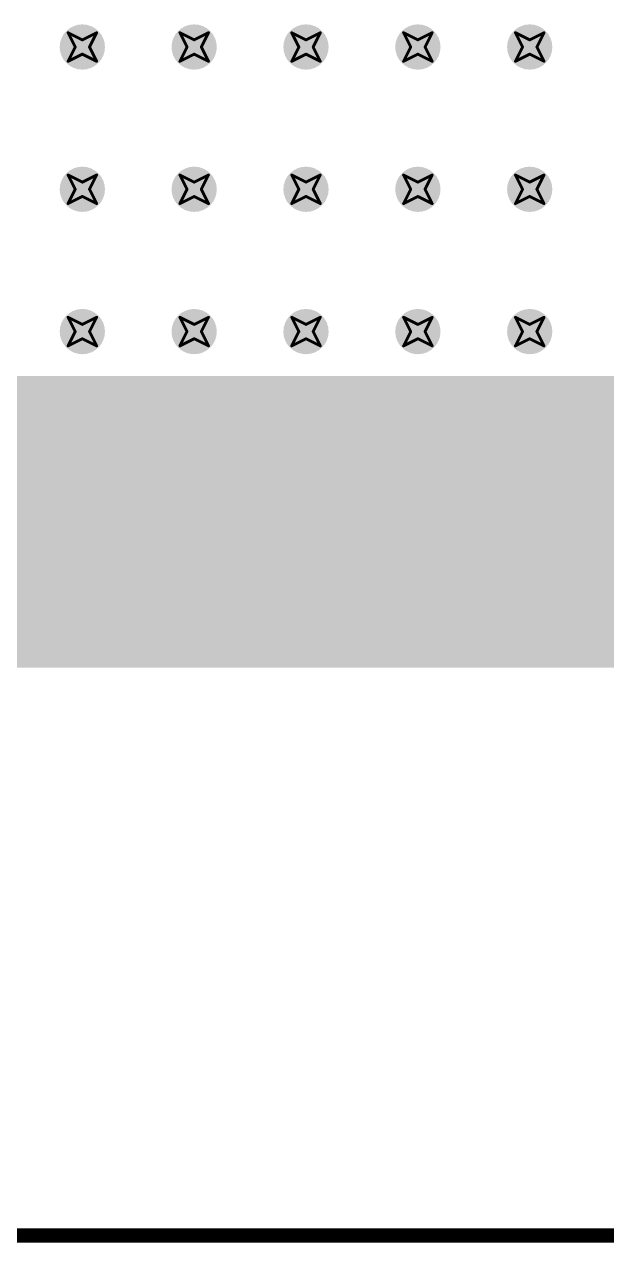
# Model space of a CAD drawing. Header units: inches. Extents: x -11 to 1110, y -7 to 455.
# Drawn here: x 605.32 to 615.66, y -0.13 to 21.51 of the extents above; entities that cross this region are included whole.
import ezdxf

# ---------------------------------------------------------------- set-up
doc = ezdxf.new("R2010")
doc.units = ezdxf.units.IN
for name, color, linetype in [('Board_outline', 216, 'Continuous'), ('Bottom Layer', 5, 'Continuous'), ('Bottom Solder', 6, 'Continuous'), ('Drill Drawing', 1, 'Continuous'), ('Top Layer', 1, 'Continuous'), ('Top Solder', 216, 'Continuous'), ('Via Holes', 16, 'Continuous')]:
    doc.layers.add(name, color=color, linetype=linetype)

msp = doc.modelspace()

# ---------------------------------------------------------------- hatches: boundary and pattern name
at = {"layer": 'Bottom Layer'}
h = msp.add_hatch(color=5, dxfattribs=at)
edge = h.paths.add_edge_path()
edge.add_arc((606.353, 21.107), 0.3, 0, 360)
h = msp.add_hatch(color=5, dxfattribs=at)
edge = h.paths.add_edge_path()
edge.add_arc((608.339, 21.107), 0.3, 0, 360)
h = msp.add_hatch(color=5, dxfattribs=at)
edge = h.paths.add_edge_path()
edge.add_arc((610.325, 21.107), 0.3, 0, 360)
h = msp.add_hatch(color=5, dxfattribs=at)
edge = h.paths.add_edge_path()
edge.add_arc((612.312, 21.107), 0.3, 0, 360)
h = msp.add_hatch(color=5, dxfattribs=at)
edge = h.paths.add_edge_path()
edge.add_arc((614.298, 21.107), 0.3, 0, 360)
h = msp.add_hatch(color=5, dxfattribs=at)
edge = h.paths.add_edge_path()
edge.add_arc((606.353, 18.58), 0.3, 0, 360)
h = msp.add_hatch(color=5, dxfattribs=at)
edge = h.paths.add_edge_path()
edge.add_arc((608.339, 18.58), 0.3, 0, 360)
h = msp.add_hatch(color=5, dxfattribs=at)
edge = h.paths.add_edge_path()
edge.add_arc((610.325, 18.58), 0.3, 0, 360)
h = msp.add_hatch(color=5, dxfattribs=at)
edge = h.paths.add_edge_path()
edge.add_arc((612.312, 18.58), 0.3, 0, 360)
h = msp.add_hatch(color=5, dxfattribs=at)
edge = h.paths.add_edge_path()
edge.add_arc((614.298, 18.58), 0.3, 0, 360)
h = msp.add_hatch(color=5, dxfattribs=at)
edge = h.paths.add_edge_path()
edge.add_arc((606.353, 16.053), 0.3, 0, 360)
h = msp.add_hatch(color=5, dxfattribs=at)
edge = h.paths.add_edge_path()
edge.add_arc((608.339, 16.053), 0.3, 0, 360)
h = msp.add_hatch(color=5, dxfattribs=at)
edge = h.paths.add_edge_path()
edge.add_arc((610.325, 16.053), 0.3, 0, 360)
h = msp.add_hatch(color=5, dxfattribs=at)
edge = h.paths.add_edge_path()
edge.add_arc((612.312, 16.053), 0.3, 0, 360)
h = msp.add_hatch(color=5, dxfattribs=at)
edge = h.paths.add_edge_path()
edge.add_arc((614.298, 16.053), 0.3, 0, 360)
msp.add_hatch(color=5, dxfattribs=at).paths.add_polyline_path([(638.324, 15.265), (638.324, 10.084), (638.324, 7.398), (636.222, 7.398), (636.222, 8.833), (633.25, 8.833), (633.25, 9.811), (633.25, 10.084), (590.448, 10.084), (590.448, 0.259), (560.172, 0.259), (560.172, 5.842), (576.809, 5.842), (576.809, 10.471), (575.64, 10.471), (575.64, 12.086), (574, 12.086), (573.731, 12.355), (573.731, 12.781), (573.736, 12.781), (573.736, 13.621), (573.956, 13.621), (573.956, 12.781), (574.536, 12.781), (574.536, 13.621), (586.638, 13.621), (586.638, 15.265)])
at = {"layer": 'Bottom Solder'}
h = msp.add_hatch(color=6, dxfattribs=at)
edge = h.paths.add_edge_path()
edge.add_arc((606.353, 21.107), 0.402, 0, 360)
h = msp.add_hatch(color=6, dxfattribs=at)
edge = h.paths.add_edge_path()
edge.add_arc((608.339, 21.107), 0.402, 0, 360)
h = msp.add_hatch(color=6, dxfattribs=at)
edge = h.paths.add_edge_path()
edge.add_arc((610.325, 21.107), 0.402, 0, 360)
h = msp.add_hatch(color=6, dxfattribs=at)
edge = h.paths.add_edge_path()
edge.add_arc((612.312, 21.107), 0.402, 0, 360)
h = msp.add_hatch(color=6, dxfattribs=at)
edge = h.paths.add_edge_path()
edge.add_arc((614.298, 21.107), 0.402, 0, 360)
h = msp.add_hatch(color=6, dxfattribs=at)
edge = h.paths.add_edge_path()
edge.add_arc((606.353, 18.58), 0.402, 0, 360)
h = msp.add_hatch(color=6, dxfattribs=at)
edge = h.paths.add_edge_path()
edge.add_arc((608.339, 18.58), 0.402, 0, 360)
h = msp.add_hatch(color=6, dxfattribs=at)
edge = h.paths.add_edge_path()
edge.add_arc((610.325, 18.58), 0.402, 0, 360)
h = msp.add_hatch(color=6, dxfattribs=at)
edge = h.paths.add_edge_path()
edge.add_arc((612.312, 18.58), 0.402, 0, 360)
h = msp.add_hatch(color=6, dxfattribs=at)
edge = h.paths.add_edge_path()
edge.add_arc((614.298, 18.58), 0.402, 0, 360)
h = msp.add_hatch(color=6, dxfattribs=at)
edge = h.paths.add_edge_path()
edge.add_arc((606.353, 16.053), 0.402, 0, 360)
h = msp.add_hatch(color=6, dxfattribs=at)
edge = h.paths.add_edge_path()
edge.add_arc((608.339, 16.053), 0.402, 0, 360)
h = msp.add_hatch(color=6, dxfattribs=at)
edge = h.paths.add_edge_path()
edge.add_arc((610.325, 16.053), 0.402, 0, 360)
h = msp.add_hatch(color=6, dxfattribs=at)
edge = h.paths.add_edge_path()
edge.add_arc((612.312, 16.053), 0.402, 0, 360)
h = msp.add_hatch(color=6, dxfattribs=at)
edge = h.paths.add_edge_path()
edge.add_arc((614.298, 16.053), 0.402, 0, 360)
at = {"layer": 'Top Layer'}
h = msp.add_hatch(color=1, dxfattribs=at)
edge = h.paths.add_edge_path()
edge.add_arc((606.353, 21.107), 0.3, 0, 360)
h = msp.add_hatch(color=1, dxfattribs=at)
edge = h.paths.add_edge_path()
edge.add_arc((608.339, 21.107), 0.3, 0, 360)
h = msp.add_hatch(color=1, dxfattribs=at)
edge = h.paths.add_edge_path()
edge.add_arc((610.325, 21.107), 0.3, 0, 360)
h = msp.add_hatch(color=1, dxfattribs=at)
edge = h.paths.add_edge_path()
edge.add_arc((612.312, 21.107), 0.3, 0, 360)
h = msp.add_hatch(color=1, dxfattribs=at)
edge = h.paths.add_edge_path()
edge.add_arc((614.298, 21.107), 0.3, 0, 360)
h = msp.add_hatch(color=1, dxfattribs=at)
edge = h.paths.add_edge_path()
edge.add_arc((606.353, 18.58), 0.3, 0, 360)
h = msp.add_hatch(color=1, dxfattribs=at)
edge = h.paths.add_edge_path()
edge.add_arc((608.339, 18.58), 0.3, 0, 360)
h = msp.add_hatch(color=1, dxfattribs=at)
edge = h.paths.add_edge_path()
edge.add_arc((610.325, 18.58), 0.3, 0, 360)
h = msp.add_hatch(color=1, dxfattribs=at)
edge = h.paths.add_edge_path()
edge.add_arc((612.312, 18.58), 0.3, 0, 360)
h = msp.add_hatch(color=1, dxfattribs=at)
edge = h.paths.add_edge_path()
edge.add_arc((614.298, 18.58), 0.3, 0, 360)
h = msp.add_hatch(color=1, dxfattribs=at)
edge = h.paths.add_edge_path()
edge.add_arc((606.353, 16.053), 0.3, 0, 360)
h = msp.add_hatch(color=1, dxfattribs=at)
edge = h.paths.add_edge_path()
edge.add_arc((608.339, 16.053), 0.3, 0, 360)
h = msp.add_hatch(color=1, dxfattribs=at)
edge = h.paths.add_edge_path()
edge.add_arc((610.325, 16.053), 0.3, 0, 360)
h = msp.add_hatch(color=1, dxfattribs=at)
edge = h.paths.add_edge_path()
edge.add_arc((612.312, 16.053), 0.3, 0, 360)
h = msp.add_hatch(color=1, dxfattribs=at)
edge = h.paths.add_edge_path()
edge.add_arc((614.298, 16.053), 0.3, 0, 360)
at = {"layer": 'Top Solder'}
h = msp.add_hatch(color=216, dxfattribs=at)
edge = h.paths.add_edge_path()
edge.add_arc((606.353, 21.107), 0.402, 0, 360)
h = msp.add_hatch(color=216, dxfattribs=at)
edge = h.paths.add_edge_path()
edge.add_arc((608.339, 21.107), 0.402, 0, 360)
h = msp.add_hatch(color=216, dxfattribs=at)
edge = h.paths.add_edge_path()
edge.add_arc((610.325, 21.107), 0.402, 0, 360)
h = msp.add_hatch(color=216, dxfattribs=at)
edge = h.paths.add_edge_path()
edge.add_arc((612.312, 21.107), 0.402, 0, 360)
h = msp.add_hatch(color=216, dxfattribs=at)
edge = h.paths.add_edge_path()
edge.add_arc((614.298, 21.107), 0.402, 0, 360)
h = msp.add_hatch(color=216, dxfattribs=at)
edge = h.paths.add_edge_path()
edge.add_arc((606.353, 18.58), 0.402, 0, 360)
h = msp.add_hatch(color=216, dxfattribs=at)
edge = h.paths.add_edge_path()
edge.add_arc((608.339, 18.58), 0.402, 0, 360)
h = msp.add_hatch(color=216, dxfattribs=at)
edge = h.paths.add_edge_path()
edge.add_arc((610.325, 18.58), 0.402, 0, 360)
h = msp.add_hatch(color=216, dxfattribs=at)
edge = h.paths.add_edge_path()
edge.add_arc((612.312, 18.58), 0.402, 0, 360)
h = msp.add_hatch(color=216, dxfattribs=at)
edge = h.paths.add_edge_path()
edge.add_arc((614.298, 18.58), 0.402, 0, 360)
h = msp.add_hatch(color=216, dxfattribs=at)
edge = h.paths.add_edge_path()
edge.add_arc((606.353, 16.053), 0.402, 0, 360)
h = msp.add_hatch(color=216, dxfattribs=at)
edge = h.paths.add_edge_path()
edge.add_arc((608.339, 16.053), 0.402, 0, 360)
h = msp.add_hatch(color=216, dxfattribs=at)
edge = h.paths.add_edge_path()
edge.add_arc((610.325, 16.053), 0.402, 0, 360)
h = msp.add_hatch(color=216, dxfattribs=at)
edge = h.paths.add_edge_path()
edge.add_arc((612.312, 16.053), 0.402, 0, 360)
h = msp.add_hatch(color=216, dxfattribs=at)
edge = h.paths.add_edge_path()
edge.add_arc((614.298, 16.053), 0.402, 0, 360)
at = {"layer": 'Via Holes'}
h = msp.add_hatch(color=7, dxfattribs=at)
edge = h.paths.add_edge_path()
edge.add_arc((606.353, 21.107), 0.15, 0, 360)
h = msp.add_hatch(color=7, dxfattribs=at)
edge = h.paths.add_edge_path()
edge.add_arc((608.339, 21.107), 0.15, 0, 360)
h = msp.add_hatch(color=7, dxfattribs=at)
edge = h.paths.add_edge_path()
edge.add_arc((610.325, 21.107), 0.15, 0, 360)
h = msp.add_hatch(color=7, dxfattribs=at)
edge = h.paths.add_edge_path()
edge.add_arc((612.312, 21.107), 0.15, 0, 360)
h = msp.add_hatch(color=7, dxfattribs=at)
edge = h.paths.add_edge_path()
edge.add_arc((614.298, 21.107), 0.15, 0, 360)
h = msp.add_hatch(color=7, dxfattribs=at)
edge = h.paths.add_edge_path()
edge.add_arc((606.353, 18.58), 0.15, 0, 360)
h = msp.add_hatch(color=7, dxfattribs=at)
edge = h.paths.add_edge_path()
edge.add_arc((608.339, 18.58), 0.15, 0, 360)
h = msp.add_hatch(color=7, dxfattribs=at)
edge = h.paths.add_edge_path()
edge.add_arc((610.325, 18.58), 0.15, 0, 360)
h = msp.add_hatch(color=7, dxfattribs=at)
edge = h.paths.add_edge_path()
edge.add_arc((612.312, 18.58), 0.15, 0, 360)
h = msp.add_hatch(color=7, dxfattribs=at)
edge = h.paths.add_edge_path()
edge.add_arc((614.298, 18.58), 0.15, 0, 360)
h = msp.add_hatch(color=7, dxfattribs=at)
edge = h.paths.add_edge_path()
edge.add_arc((606.353, 16.053), 0.15, 0, 360)
h = msp.add_hatch(color=7, dxfattribs=at)
edge = h.paths.add_edge_path()
edge.add_arc((608.339, 16.053), 0.15, 0, 360)
h = msp.add_hatch(color=7, dxfattribs=at)
edge = h.paths.add_edge_path()
edge.add_arc((610.325, 16.053), 0.15, 0, 360)
h = msp.add_hatch(color=7, dxfattribs=at)
edge = h.paths.add_edge_path()
edge.add_arc((612.312, 16.053), 0.15, 0, 360)
h = msp.add_hatch(color=7, dxfattribs=at)
edge = h.paths.add_edge_path()
edge.add_arc((614.298, 16.053), 0.15, 0, 360)

# ---------------------------------------------------------------- linework, layer by layer
at = {"layer": 'Board_outline'}
msp.add_lwpolyline([(0, 0, 0.254, 0.254, 0), (704, 0, 0.254, 0.254, 0)], format="xyseb", dxfattribs=at)
at = {"layer": 'Drill Drawing'}
for points in [[(606.099, 21.361, 0.0508, 0.0508, 0), (606.353, 21.234, 0.0508, 0.0508, 0)], [(606.099, 21.361, 0.0508, 0.0508, 0), (606.226, 21.107, 0.0508, 0.0508, 0)], [(606.353, 21.234, 0.0508, 0.0508, 0), (606.607, 21.361, 0.0508, 0.0508, 0)], [(606.48, 21.107, 0.0508, 0.0508, 0), (606.607, 21.361, 0.0508, 0.0508, 0)], [(608.085, 21.361, 0.0508, 0.0508, 0), (608.339, 21.234, 0.0508, 0.0508, 0)], [(608.085, 21.361, 0.0508, 0.0508, 0), (608.212, 21.107, 0.0508, 0.0508, 0)], [(608.339, 21.234, 0.0508, 0.0508, 0), (608.593, 21.361, 0.0508, 0.0508, 0)], [(608.466, 21.107, 0.0508, 0.0508, 0), (608.593, 21.361, 0.0508, 0.0508, 0)], [(610.071, 21.361, 0.0508, 0.0508, 0), (610.325, 21.234, 0.0508, 0.0508, 0)], [(610.071, 21.361, 0.0508, 0.0508, 0), (610.198, 21.107, 0.0508, 0.0508, 0)], [(610.325, 21.234, 0.0508, 0.0508, 0), (610.579, 21.361, 0.0508, 0.0508, 0)], [(610.452, 21.107, 0.0508, 0.0508, 0), (610.579, 21.361, 0.0508, 0.0508, 0)], [(612.058, 21.361, 0.0508, 0.0508, 0), (612.312, 21.234, 0.0508, 0.0508, 0)], [(612.058, 21.361, 0.0508, 0.0508, 0), (612.185, 21.107, 0.0508, 0.0508, 0)], [(612.312, 21.234, 0.0508, 0.0508, 0), (612.566, 21.361, 0.0508, 0.0508, 0)], [(612.439, 21.107, 0.0508, 0.0508, 0), (612.566, 21.361, 0.0508, 0.0508, 0)], [(614.044, 21.361, 0.0508, 0.0508, 0), (614.298, 21.234, 0.0508, 0.0508, 0)], [(614.044, 21.361, 0.0508, 0.0508, 0), (614.171, 21.107, 0.0508, 0.0508, 0)], [(614.298, 21.234, 0.0508, 0.0508, 0), (614.552, 21.361, 0.0508, 0.0508, 0)], [(614.425, 21.107, 0.0508, 0.0508, 0), (614.552, 21.361, 0.0508, 0.0508, 0)], [(606.099, 20.853, 0.0508, 0.0508, 0), (606.226, 21.107, 0.0508, 0.0508, 0)], [(606.099, 20.853, 0.0508, 0.0508, 0), (606.353, 20.98, 0.0508, 0.0508, 0)], [(606.353, 20.98, 0.0508, 0.0508, 0), (606.607, 20.853, 0.0508, 0.0508, 0)], [(606.48, 21.107, 0.0508, 0.0508, 0), (606.607, 20.853, 0.0508, 0.0508, 0)], [(608.085, 20.853, 0.0508, 0.0508, 0), (608.212, 21.107, 0.0508, 0.0508, 0)], [(608.085, 20.853, 0.0508, 0.0508, 0), (608.339, 20.98, 0.0508, 0.0508, 0)], [(608.339, 20.98, 0.0508, 0.0508, 0), (608.593, 20.853, 0.0508, 0.0508, 0)], [(608.466, 21.107, 0.0508, 0.0508, 0), (608.593, 20.853, 0.0508, 0.0508, 0)], [(610.071, 20.853, 0.0508, 0.0508, 0), (610.198, 21.107, 0.0508, 0.0508, 0)], [(610.071, 20.853, 0.0508, 0.0508, 0), (610.325, 20.98, 0.0508, 0.0508, 0)], [(610.325, 20.98, 0.0508, 0.0508, 0), (610.579, 20.853, 0.0508, 0.0508, 0)], [(610.452, 21.107, 0.0508, 0.0508, 0), (610.579, 20.853, 0.0508, 0.0508, 0)], [(612.058, 20.853, 0.0508, 0.0508, 0), (612.185, 21.107, 0.0508, 0.0508, 0)], [(612.058, 20.853, 0.0508, 0.0508, 0), (612.312, 20.98, 0.0508, 0.0508, 0)], [(612.312, 20.98, 0.0508, 0.0508, 0), (612.566, 20.853, 0.0508, 0.0508, 0)], [(612.439, 21.107, 0.0508, 0.0508, 0), (612.566, 20.853, 0.0508, 0.0508, 0)], [(614.044, 20.853, 0.0508, 0.0508, 0), (614.171, 21.107, 0.0508, 0.0508, 0)], [(614.044, 20.853, 0.0508, 0.0508, 0), (614.298, 20.98, 0.0508, 0.0508, 0)], [(614.298, 20.98, 0.0508, 0.0508, 0), (614.552, 20.853, 0.0508, 0.0508, 0)], [(614.425, 21.107, 0.0508, 0.0508, 0), (614.552, 20.853, 0.0508, 0.0508, 0)], [(606.099, 18.834, 0.0508, 0.0508, 0), (606.353, 18.707, 0.0508, 0.0508, 0)], [(606.099, 18.834, 0.0508, 0.0508, 0), (606.226, 18.58, 0.0508, 0.0508, 0)], [(606.353, 18.707, 0.0508, 0.0508, 0), (606.607, 18.834, 0.0508, 0.0508, 0)], [(606.48, 18.58, 0.0508, 0.0508, 0), (606.607, 18.834, 0.0508, 0.0508, 0)], [(608.085, 18.834, 0.0508, 0.0508, 0), (608.339, 18.707, 0.0508, 0.0508, 0)], [(608.085, 18.834, 0.0508, 0.0508, 0), (608.212, 18.58, 0.0508, 0.0508, 0)], [(608.339, 18.707, 0.0508, 0.0508, 0), (608.593, 18.834, 0.0508, 0.0508, 0)], [(608.466, 18.58, 0.0508, 0.0508, 0), (608.593, 18.834, 0.0508, 0.0508, 0)], [(610.071, 18.834, 0.0508, 0.0508, 0), (610.325, 18.707, 0.0508, 0.0508, 0)], [(610.071, 18.834, 0.0508, 0.0508, 0), (610.198, 18.58, 0.0508, 0.0508, 0)], [(610.325, 18.707, 0.0508, 0.0508, 0), (610.579, 18.834, 0.0508, 0.0508, 0)], [(610.452, 18.58, 0.0508, 0.0508, 0), (610.579, 18.834, 0.0508, 0.0508, 0)], [(612.058, 18.834, 0.0508, 0.0508, 0), (612.312, 18.707, 0.0508, 0.0508, 0)], [(612.058, 18.834, 0.0508, 0.0508, 0), (612.185, 18.58, 0.0508, 0.0508, 0)], [(612.312, 18.707, 0.0508, 0.0508, 0), (612.566, 18.834, 0.0508, 0.0508, 0)], [(612.439, 18.58, 0.0508, 0.0508, 0), (612.566, 18.834, 0.0508, 0.0508, 0)], [(614.044, 18.834, 0.0508, 0.0508, 0), (614.298, 18.707, 0.0508, 0.0508, 0)], [(614.044, 18.834, 0.0508, 0.0508, 0), (614.171, 18.58, 0.0508, 0.0508, 0)], [(614.298, 18.707, 0.0508, 0.0508, 0), (614.552, 18.834, 0.0508, 0.0508, 0)], [(614.425, 18.58, 0.0508, 0.0508, 0), (614.552, 18.834, 0.0508, 0.0508, 0)], [(606.099, 18.326, 0.0508, 0.0508, 0), (606.226, 18.58, 0.0508, 0.0508, 0)], [(606.099, 18.326, 0.0508, 0.0508, 0), (606.353, 18.453, 0.0508, 0.0508, 0)], [(606.353, 18.453, 0.0508, 0.0508, 0), (606.607, 18.326, 0.0508, 0.0508, 0)], [(606.48, 18.58, 0.0508, 0.0508, 0), (606.607, 18.326, 0.0508, 0.0508, 0)], [(608.085, 18.326, 0.0508, 0.0508, 0), (608.212, 18.58, 0.0508, 0.0508, 0)], [(608.085, 18.326, 0.0508, 0.0508, 0), (608.339, 18.453, 0.0508, 0.0508, 0)], [(608.339, 18.453, 0.0508, 0.0508, 0), (608.593, 18.326, 0.0508, 0.0508, 0)], [(608.466, 18.58, 0.0508, 0.0508, 0), (608.593, 18.326, 0.0508, 0.0508, 0)], [(610.071, 18.326, 0.0508, 0.0508, 0), (610.198, 18.58, 0.0508, 0.0508, 0)], [(610.071, 18.326, 0.0508, 0.0508, 0), (610.325, 18.453, 0.0508, 0.0508, 0)], [(610.325, 18.453, 0.0508, 0.0508, 0), (610.579, 18.326, 0.0508, 0.0508, 0)], [(610.452, 18.58, 0.0508, 0.0508, 0), (610.579, 18.326, 0.0508, 0.0508, 0)], [(612.058, 18.326, 0.0508, 0.0508, 0), (612.185, 18.58, 0.0508, 0.0508, 0)], [(612.058, 18.326, 0.0508, 0.0508, 0), (612.312, 18.453, 0.0508, 0.0508, 0)], [(612.312, 18.453, 0.0508, 0.0508, 0), (612.566, 18.326, 0.0508, 0.0508, 0)], [(612.439, 18.58, 0.0508, 0.0508, 0), (612.566, 18.326, 0.0508, 0.0508, 0)], [(614.044, 18.326, 0.0508, 0.0508, 0), (614.171, 18.58, 0.0508, 0.0508, 0)], [(614.044, 18.326, 0.0508, 0.0508, 0), (614.298, 18.453, 0.0508, 0.0508, 0)], [(614.298, 18.453, 0.0508, 0.0508, 0), (614.552, 18.326, 0.0508, 0.0508, 0)], [(614.425, 18.58, 0.0508, 0.0508, 0), (614.552, 18.326, 0.0508, 0.0508, 0)], [(606.099, 16.307, 0.0508, 0.0508, 0), (606.353, 16.18, 0.0508, 0.0508, 0)], [(606.099, 16.307, 0.0508, 0.0508, 0), (606.226, 16.053, 0.0508, 0.0508, 0)], [(606.353, 16.18, 0.0508, 0.0508, 0), (606.607, 16.307, 0.0508, 0.0508, 0)], [(606.48, 16.053, 0.0508, 0.0508, 0), (606.607, 16.307, 0.0508, 0.0508, 0)], [(608.085, 16.307, 0.0508, 0.0508, 0), (608.339, 16.18, 0.0508, 0.0508, 0)], [(608.085, 16.307, 0.0508, 0.0508, 0), (608.212, 16.053, 0.0508, 0.0508, 0)], [(608.339, 16.18, 0.0508, 0.0508, 0), (608.593, 16.307, 0.0508, 0.0508, 0)], [(608.466, 16.053, 0.0508, 0.0508, 0), (608.593, 16.307, 0.0508, 0.0508, 0)], [(610.071, 16.307, 0.0508, 0.0508, 0), (610.325, 16.18, 0.0508, 0.0508, 0)], [(610.071, 16.307, 0.0508, 0.0508, 0), (610.198, 16.053, 0.0508, 0.0508, 0)], [(610.325, 16.18, 0.0508, 0.0508, 0), (610.579, 16.307, 0.0508, 0.0508, 0)], [(610.452, 16.053, 0.0508, 0.0508, 0), (610.579, 16.307, 0.0508, 0.0508, 0)], [(612.058, 16.307, 0.0508, 0.0508, 0), (612.312, 16.18, 0.0508, 0.0508, 0)], [(612.058, 16.307, 0.0508, 0.0508, 0), (612.185, 16.053, 0.0508, 0.0508, 0)], [(612.312, 16.18, 0.0508, 0.0508, 0), (612.566, 16.307, 0.0508, 0.0508, 0)], [(612.439, 16.053, 0.0508, 0.0508, 0), (612.566, 16.307, 0.0508, 0.0508, 0)], [(614.044, 16.307, 0.0508, 0.0508, 0), (614.298, 16.18, 0.0508, 0.0508, 0)], [(614.044, 16.307, 0.0508, 0.0508, 0), (614.171, 16.053, 0.0508, 0.0508, 0)], [(614.298, 16.18, 0.0508, 0.0508, 0), (614.552, 16.307, 0.0508, 0.0508, 0)], [(614.425, 16.053, 0.0508, 0.0508, 0), (614.552, 16.307, 0.0508, 0.0508, 0)], [(606.099, 15.799, 0.0508, 0.0508, 0), (606.226, 16.053, 0.0508, 0.0508, 0)], [(606.48, 16.053, 0.0508, 0.0508, 0), (606.607, 15.799, 0.0508, 0.0508, 0)], [(608.085, 15.799, 0.0508, 0.0508, 0), (608.212, 16.053, 0.0508, 0.0508, 0)], [(608.466, 16.053, 0.0508, 0.0508, 0), (608.593, 15.799, 0.0508, 0.0508, 0)], [(610.071, 15.799, 0.0508, 0.0508, 0), (610.198, 16.053, 0.0508, 0.0508, 0)], [(610.452, 16.053, 0.0508, 0.0508, 0), (610.579, 15.799, 0.0508, 0.0508, 0)], [(612.058, 15.799, 0.0508, 0.0508, 0), (612.185, 16.053, 0.0508, 0.0508, 0)], [(612.439, 16.053, 0.0508, 0.0508, 0), (612.566, 15.799, 0.0508, 0.0508, 0)], [(614.044, 15.799, 0.0508, 0.0508, 0), (614.171, 16.053, 0.0508, 0.0508, 0)], [(614.425, 16.053, 0.0508, 0.0508, 0), (614.552, 15.799, 0.0508, 0.0508, 0)], [(606.099, 15.799, 0.0508, 0.0508, 0), (606.353, 15.926, 0.0508, 0.0508, 0)], [(606.353, 15.926, 0.0508, 0.0508, 0), (606.607, 15.799, 0.0508, 0.0508, 0)], [(608.085, 15.799, 0.0508, 0.0508, 0), (608.339, 15.926, 0.0508, 0.0508, 0)], [(608.339, 15.926, 0.0508, 0.0508, 0), (608.593, 15.799, 0.0508, 0.0508, 0)], [(610.071, 15.799, 0.0508, 0.0508, 0), (610.325, 15.926, 0.0508, 0.0508, 0)], [(610.325, 15.926, 0.0508, 0.0508, 0), (610.579, 15.799, 0.0508, 0.0508, 0)], [(612.058, 15.799, 0.0508, 0.0508, 0), (612.312, 15.926, 0.0508, 0.0508, 0)], [(612.312, 15.926, 0.0508, 0.0508, 0), (612.566, 15.799, 0.0508, 0.0508, 0)], [(614.044, 15.799, 0.0508, 0.0508, 0), (614.298, 15.926, 0.0508, 0.0508, 0)], [(614.298, 15.926, 0.0508, 0.0508, 0), (614.552, 15.799, 0.0508, 0.0508, 0)]]:
    msp.add_lwpolyline(points, format="xyseb", dxfattribs=at)
for points in [[(606.086, 21.361, 0.0254, 0.0254, 1), (606.112, 21.361, 0.0254, 0.0254, 1)], [(606.086, 21.361, 0.0254, 0.0254, 1), (606.112, 21.361, 0.0254, 0.0254, 1)], [(606.34, 21.234, 0.0254, 0.0254, 1), (606.366, 21.234, 0.0254, 0.0254, 1)], [(606.34, 21.234, 0.0254, 0.0254, 1), (606.366, 21.234, 0.0254, 0.0254, 1)], [(606.594, 21.361, 0.0254, 0.0254, 1), (606.62, 21.361, 0.0254, 0.0254, 1)], [(606.594, 21.361, 0.0254, 0.0254, 1), (606.62, 21.361, 0.0254, 0.0254, 1)], [(608.073, 21.361, 0.0254, 0.0254, 1), (608.098, 21.361, 0.0254, 0.0254, 1)], [(608.073, 21.361, 0.0254, 0.0254, 1), (608.098, 21.361, 0.0254, 0.0254, 1)], [(608.327, 21.234, 0.0254, 0.0254, 1), (608.352, 21.234, 0.0254, 0.0254, 1)], [(608.327, 21.234, 0.0254, 0.0254, 1), (608.352, 21.234, 0.0254, 0.0254, 1)], [(608.581, 21.361, 0.0254, 0.0254, 1), (608.606, 21.361, 0.0254, 0.0254, 1)], [(608.581, 21.361, 0.0254, 0.0254, 1), (608.606, 21.361, 0.0254, 0.0254, 1)], [(610.059, 21.361, 0.0254, 0.0254, 1), (610.084, 21.361, 0.0254, 0.0254, 1)], [(610.059, 21.361, 0.0254, 0.0254, 1), (610.084, 21.361, 0.0254, 0.0254, 1)], [(610.313, 21.234, 0.0254, 0.0254, 1), (610.338, 21.234, 0.0254, 0.0254, 1)], [(610.313, 21.234, 0.0254, 0.0254, 1), (610.338, 21.234, 0.0254, 0.0254, 1)], [(610.567, 21.361, 0.0254, 0.0254, 1), (610.592, 21.361, 0.0254, 0.0254, 1)], [(610.567, 21.361, 0.0254, 0.0254, 1), (610.592, 21.361, 0.0254, 0.0254, 1)], [(612.045, 21.361, 0.0254, 0.0254, 1), (612.07, 21.361, 0.0254, 0.0254, 1)], [(612.045, 21.361, 0.0254, 0.0254, 1), (612.07, 21.361, 0.0254, 0.0254, 1)], [(612.299, 21.234, 0.0254, 0.0254, 1), (612.324, 21.234, 0.0254, 0.0254, 1)], [(612.299, 21.234, 0.0254, 0.0254, 1), (612.324, 21.234, 0.0254, 0.0254, 1)], [(612.553, 21.361, 0.0254, 0.0254, 1), (612.578, 21.361, 0.0254, 0.0254, 1)], [(612.553, 21.361, 0.0254, 0.0254, 1), (612.578, 21.361, 0.0254, 0.0254, 1)], [(614.031, 21.361, 0.0254, 0.0254, 1), (614.056, 21.361, 0.0254, 0.0254, 1)], [(614.031, 21.361, 0.0254, 0.0254, 1), (614.056, 21.361, 0.0254, 0.0254, 1)], [(614.285, 21.234, 0.0254, 0.0254, 1), (614.31, 21.234, 0.0254, 0.0254, 1)], [(614.285, 21.234, 0.0254, 0.0254, 1), (614.31, 21.234, 0.0254, 0.0254, 1)], [(614.539, 21.361, 0.0254, 0.0254, 1), (614.564, 21.361, 0.0254, 0.0254, 1)], [(614.539, 21.361, 0.0254, 0.0254, 1), (614.564, 21.361, 0.0254, 0.0254, 1)], [(606.213, 21.107, 0.0254, 0.0254, 1), (606.239, 21.107, 0.0254, 0.0254, 1)], [(606.213, 21.107, 0.0254, 0.0254, 1), (606.239, 21.107, 0.0254, 0.0254, 1)], [(606.34, 20.98, 0.0254, 0.0254, 1), (606.366, 20.98, 0.0254, 0.0254, 1)], [(606.34, 20.98, 0.0254, 0.0254, 1), (606.366, 20.98, 0.0254, 0.0254, 1)], [(606.467, 21.107, 0.0254, 0.0254, 1), (606.493, 21.107, 0.0254, 0.0254, 1)], [(606.467, 21.107, 0.0254, 0.0254, 1), (606.493, 21.107, 0.0254, 0.0254, 1)], [(608.2, 21.107, 0.0254, 0.0254, 1), (608.225, 21.107, 0.0254, 0.0254, 1)], [(608.2, 21.107, 0.0254, 0.0254, 1), (608.225, 21.107, 0.0254, 0.0254, 1)], [(608.327, 20.98, 0.0254, 0.0254, 1), (608.352, 20.98, 0.0254, 0.0254, 1)], [(608.327, 20.98, 0.0254, 0.0254, 1), (608.352, 20.98, 0.0254, 0.0254, 1)], [(608.454, 21.107, 0.0254, 0.0254, 1), (608.479, 21.107, 0.0254, 0.0254, 1)], [(608.454, 21.107, 0.0254, 0.0254, 1), (608.479, 21.107, 0.0254, 0.0254, 1)], [(610.186, 21.107, 0.0254, 0.0254, 1), (610.211, 21.107, 0.0254, 0.0254, 1)], [(610.186, 21.107, 0.0254, 0.0254, 1), (610.211, 21.107, 0.0254, 0.0254, 1)], [(610.313, 20.98, 0.0254, 0.0254, 1), (610.338, 20.98, 0.0254, 0.0254, 1)], [(610.313, 20.98, 0.0254, 0.0254, 1), (610.338, 20.98, 0.0254, 0.0254, 1)], [(610.44, 21.107, 0.0254, 0.0254, 1), (610.465, 21.107, 0.0254, 0.0254, 1)], [(610.44, 21.107, 0.0254, 0.0254, 1), (610.465, 21.107, 0.0254, 0.0254, 1)], [(612.172, 21.107, 0.0254, 0.0254, 1), (612.197, 21.107, 0.0254, 0.0254, 1)], [(612.172, 21.107, 0.0254, 0.0254, 1), (612.197, 21.107, 0.0254, 0.0254, 1)], [(612.299, 20.98, 0.0254, 0.0254, 1), (612.324, 20.98, 0.0254, 0.0254, 1)], [(612.299, 20.98, 0.0254, 0.0254, 1), (612.324, 20.98, 0.0254, 0.0254, 1)], [(612.426, 21.107, 0.0254, 0.0254, 1), (612.451, 21.107, 0.0254, 0.0254, 1)], [(612.426, 21.107, 0.0254, 0.0254, 1), (612.451, 21.107, 0.0254, 0.0254, 1)], [(614.158, 21.107, 0.0254, 0.0254, 1), (614.183, 21.107, 0.0254, 0.0254, 1)], [(614.158, 21.107, 0.0254, 0.0254, 1), (614.183, 21.107, 0.0254, 0.0254, 1)], [(614.285, 20.98, 0.0254, 0.0254, 1), (614.31, 20.98, 0.0254, 0.0254, 1)], [(614.285, 20.98, 0.0254, 0.0254, 1), (614.31, 20.98, 0.0254, 0.0254, 1)], [(614.412, 21.107, 0.0254, 0.0254, 1), (614.437, 21.107, 0.0254, 0.0254, 1)], [(614.412, 21.107, 0.0254, 0.0254, 1), (614.437, 21.107, 0.0254, 0.0254, 1)], [(606.086, 20.853, 0.0254, 0.0254, 1), (606.112, 20.853, 0.0254, 0.0254, 1)], [(606.086, 20.853, 0.0254, 0.0254, 1), (606.112, 20.853, 0.0254, 0.0254, 1)], [(606.594, 20.853, 0.0254, 0.0254, 1), (606.62, 20.853, 0.0254, 0.0254, 1)], [(606.594, 20.853, 0.0254, 0.0254, 1), (606.62, 20.853, 0.0254, 0.0254, 1)], [(608.073, 20.853, 0.0254, 0.0254, 1), (608.098, 20.853, 0.0254, 0.0254, 1)], [(608.073, 20.853, 0.0254, 0.0254, 1), (608.098, 20.853, 0.0254, 0.0254, 1)], [(608.581, 20.853, 0.0254, 0.0254, 1), (608.606, 20.853, 0.0254, 0.0254, 1)], [(608.581, 20.853, 0.0254, 0.0254, 1), (608.606, 20.853, 0.0254, 0.0254, 1)], [(610.059, 20.853, 0.0254, 0.0254, 1), (610.084, 20.853, 0.0254, 0.0254, 1)], [(610.059, 20.853, 0.0254, 0.0254, 1), (610.084, 20.853, 0.0254, 0.0254, 1)], [(610.567, 20.853, 0.0254, 0.0254, 1), (610.592, 20.853, 0.0254, 0.0254, 1)], [(610.567, 20.853, 0.0254, 0.0254, 1), (610.592, 20.853, 0.0254, 0.0254, 1)], [(612.045, 20.853, 0.0254, 0.0254, 1), (612.07, 20.853, 0.0254, 0.0254, 1)], [(612.045, 20.853, 0.0254, 0.0254, 1), (612.07, 20.853, 0.0254, 0.0254, 1)], [(612.553, 20.853, 0.0254, 0.0254, 1), (612.578, 20.853, 0.0254, 0.0254, 1)], [(612.553, 20.853, 0.0254, 0.0254, 1), (612.578, 20.853, 0.0254, 0.0254, 1)], [(614.031, 20.853, 0.0254, 0.0254, 1), (614.056, 20.853, 0.0254, 0.0254, 1)], [(614.031, 20.853, 0.0254, 0.0254, 1), (614.056, 20.853, 0.0254, 0.0254, 1)], [(614.539, 20.853, 0.0254, 0.0254, 1), (614.564, 20.853, 0.0254, 0.0254, 1)], [(614.539, 20.853, 0.0254, 0.0254, 1), (614.564, 20.853, 0.0254, 0.0254, 1)], [(606.086, 18.834, 0.0254, 0.0254, 1), (606.112, 18.834, 0.0254, 0.0254, 1)], [(606.086, 18.834, 0.0254, 0.0254, 1), (606.112, 18.834, 0.0254, 0.0254, 1)], [(606.594, 18.834, 0.0254, 0.0254, 1), (606.62, 18.834, 0.0254, 0.0254, 1)], [(606.594, 18.834, 0.0254, 0.0254, 1), (606.62, 18.834, 0.0254, 0.0254, 1)], [(608.073, 18.834, 0.0254, 0.0254, 1), (608.098, 18.834, 0.0254, 0.0254, 1)], [(608.073, 18.834, 0.0254, 0.0254, 1), (608.098, 18.834, 0.0254, 0.0254, 1)], [(608.581, 18.834, 0.0254, 0.0254, 1), (608.606, 18.834, 0.0254, 0.0254, 1)], [(608.581, 18.834, 0.0254, 0.0254, 1), (608.606, 18.834, 0.0254, 0.0254, 1)], [(610.059, 18.834, 0.0254, 0.0254, 1), (610.084, 18.834, 0.0254, 0.0254, 1)], [(610.059, 18.834, 0.0254, 0.0254, 1), (610.084, 18.834, 0.0254, 0.0254, 1)], [(610.567, 18.834, 0.0254, 0.0254, 1), (610.592, 18.834, 0.0254, 0.0254, 1)], [(610.567, 18.834, 0.0254, 0.0254, 1), (610.592, 18.834, 0.0254, 0.0254, 1)], [(612.045, 18.834, 0.0254, 0.0254, 1), (612.07, 18.834, 0.0254, 0.0254, 1)], [(612.045, 18.834, 0.0254, 0.0254, 1), (612.07, 18.834, 0.0254, 0.0254, 1)], [(612.553, 18.834, 0.0254, 0.0254, 1), (612.578, 18.834, 0.0254, 0.0254, 1)], [(612.553, 18.834, 0.0254, 0.0254, 1), (612.578, 18.834, 0.0254, 0.0254, 1)], [(614.031, 18.834, 0.0254, 0.0254, 1), (614.056, 18.834, 0.0254, 0.0254, 1)], [(614.031, 18.834, 0.0254, 0.0254, 1), (614.056, 18.834, 0.0254, 0.0254, 1)], [(614.539, 18.834, 0.0254, 0.0254, 1), (614.564, 18.834, 0.0254, 0.0254, 1)], [(614.539, 18.834, 0.0254, 0.0254, 1), (614.564, 18.834, 0.0254, 0.0254, 1)], [(606.34, 18.707, 0.0254, 0.0254, 1), (606.366, 18.707, 0.0254, 0.0254, 1)], [(606.34, 18.707, 0.0254, 0.0254, 1), (606.366, 18.707, 0.0254, 0.0254, 1)], [(608.327, 18.707, 0.0254, 0.0254, 1), (608.352, 18.707, 0.0254, 0.0254, 1)], [(608.327, 18.707, 0.0254, 0.0254, 1), (608.352, 18.707, 0.0254, 0.0254, 1)], [(610.313, 18.707, 0.0254, 0.0254, 1), (610.338, 18.707, 0.0254, 0.0254, 1)], [(610.313, 18.707, 0.0254, 0.0254, 1), (610.338, 18.707, 0.0254, 0.0254, 1)], [(612.299, 18.707, 0.0254, 0.0254, 1), (612.324, 18.707, 0.0254, 0.0254, 1)], [(612.299, 18.707, 0.0254, 0.0254, 1), (612.324, 18.707, 0.0254, 0.0254, 1)], [(614.285, 18.707, 0.0254, 0.0254, 1), (614.31, 18.707, 0.0254, 0.0254, 1)], [(614.285, 18.707, 0.0254, 0.0254, 1), (614.31, 18.707, 0.0254, 0.0254, 1)], [(606.213, 18.58, 0.0254, 0.0254, 1), (606.239, 18.58, 0.0254, 0.0254, 1)], [(606.213, 18.58, 0.0254, 0.0254, 1), (606.239, 18.58, 0.0254, 0.0254, 1)], [(606.34, 18.453, 0.0254, 0.0254, 1), (606.366, 18.453, 0.0254, 0.0254, 1)], [(606.34, 18.453, 0.0254, 0.0254, 1), (606.366, 18.453, 0.0254, 0.0254, 1)], [(606.467, 18.58, 0.0254, 0.0254, 1), (606.493, 18.58, 0.0254, 0.0254, 1)], [(606.467, 18.58, 0.0254, 0.0254, 1), (606.493, 18.58, 0.0254, 0.0254, 1)], [(608.2, 18.58, 0.0254, 0.0254, 1), (608.225, 18.58, 0.0254, 0.0254, 1)], [(608.2, 18.58, 0.0254, 0.0254, 1), (608.225, 18.58, 0.0254, 0.0254, 1)], [(608.327, 18.453, 0.0254, 0.0254, 1), (608.352, 18.453, 0.0254, 0.0254, 1)], [(608.327, 18.453, 0.0254, 0.0254, 1), (608.352, 18.453, 0.0254, 0.0254, 1)], [(608.454, 18.58, 0.0254, 0.0254, 1), (608.479, 18.58, 0.0254, 0.0254, 1)], [(608.454, 18.58, 0.0254, 0.0254, 1), (608.479, 18.58, 0.0254, 0.0254, 1)], [(610.186, 18.58, 0.0254, 0.0254, 1), (610.211, 18.58, 0.0254, 0.0254, 1)], [(610.186, 18.58, 0.0254, 0.0254, 1), (610.211, 18.58, 0.0254, 0.0254, 1)], [(610.313, 18.453, 0.0254, 0.0254, 1), (610.338, 18.453, 0.0254, 0.0254, 1)], [(610.313, 18.453, 0.0254, 0.0254, 1), (610.338, 18.453, 0.0254, 0.0254, 1)], [(610.44, 18.58, 0.0254, 0.0254, 1), (610.465, 18.58, 0.0254, 0.0254, 1)], [(610.44, 18.58, 0.0254, 0.0254, 1), (610.465, 18.58, 0.0254, 0.0254, 1)], [(612.172, 18.58, 0.0254, 0.0254, 1), (612.197, 18.58, 0.0254, 0.0254, 1)], [(612.172, 18.58, 0.0254, 0.0254, 1), (612.197, 18.58, 0.0254, 0.0254, 1)], [(612.299, 18.453, 0.0254, 0.0254, 1), (612.324, 18.453, 0.0254, 0.0254, 1)], [(612.299, 18.453, 0.0254, 0.0254, 1), (612.324, 18.453, 0.0254, 0.0254, 1)], [(612.426, 18.58, 0.0254, 0.0254, 1), (612.451, 18.58, 0.0254, 0.0254, 1)], [(612.426, 18.58, 0.0254, 0.0254, 1), (612.451, 18.58, 0.0254, 0.0254, 1)], [(614.158, 18.58, 0.0254, 0.0254, 1), (614.183, 18.58, 0.0254, 0.0254, 1)], [(614.158, 18.58, 0.0254, 0.0254, 1), (614.183, 18.58, 0.0254, 0.0254, 1)], [(614.285, 18.453, 0.0254, 0.0254, 1), (614.31, 18.453, 0.0254, 0.0254, 1)], [(614.285, 18.453, 0.0254, 0.0254, 1), (614.31, 18.453, 0.0254, 0.0254, 1)], [(614.412, 18.58, 0.0254, 0.0254, 1), (614.437, 18.58, 0.0254, 0.0254, 1)], [(614.412, 18.58, 0.0254, 0.0254, 1), (614.437, 18.58, 0.0254, 0.0254, 1)], [(606.086, 18.326, 0.0254, 0.0254, 1), (606.112, 18.326, 0.0254, 0.0254, 1)], [(606.086, 18.326, 0.0254, 0.0254, 1), (606.112, 18.326, 0.0254, 0.0254, 1)], [(606.594, 18.326, 0.0254, 0.0254, 1), (606.62, 18.326, 0.0254, 0.0254, 1)], [(606.594, 18.326, 0.0254, 0.0254, 1), (606.62, 18.326, 0.0254, 0.0254, 1)], [(608.073, 18.326, 0.0254, 0.0254, 1), (608.098, 18.326, 0.0254, 0.0254, 1)], [(608.073, 18.326, 0.0254, 0.0254, 1), (608.098, 18.326, 0.0254, 0.0254, 1)], [(608.581, 18.326, 0.0254, 0.0254, 1), (608.606, 18.326, 0.0254, 0.0254, 1)], [(608.581, 18.326, 0.0254, 0.0254, 1), (608.606, 18.326, 0.0254, 0.0254, 1)], [(610.059, 18.326, 0.0254, 0.0254, 1), (610.084, 18.326, 0.0254, 0.0254, 1)], [(610.059, 18.326, 0.0254, 0.0254, 1), (610.084, 18.326, 0.0254, 0.0254, 1)], [(610.567, 18.326, 0.0254, 0.0254, 1), (610.592, 18.326, 0.0254, 0.0254, 1)], [(610.567, 18.326, 0.0254, 0.0254, 1), (610.592, 18.326, 0.0254, 0.0254, 1)], [(612.045, 18.326, 0.0254, 0.0254, 1), (612.07, 18.326, 0.0254, 0.0254, 1)], [(612.045, 18.326, 0.0254, 0.0254, 1), (612.07, 18.326, 0.0254, 0.0254, 1)], [(612.553, 18.326, 0.0254, 0.0254, 1), (612.578, 18.326, 0.0254, 0.0254, 1)], [(612.553, 18.326, 0.0254, 0.0254, 1), (612.578, 18.326, 0.0254, 0.0254, 1)], [(614.031, 18.326, 0.0254, 0.0254, 1), (614.056, 18.326, 0.0254, 0.0254, 1)], [(614.031, 18.326, 0.0254, 0.0254, 1), (614.056, 18.326, 0.0254, 0.0254, 1)], [(614.539, 18.326, 0.0254, 0.0254, 1), (614.564, 18.326, 0.0254, 0.0254, 1)], [(614.539, 18.326, 0.0254, 0.0254, 1), (614.564, 18.326, 0.0254, 0.0254, 1)], [(606.086, 16.307, 0.0254, 0.0254, 1), (606.112, 16.307, 0.0254, 0.0254, 1)], [(606.086, 16.307, 0.0254, 0.0254, 1), (606.112, 16.307, 0.0254, 0.0254, 1)], [(606.594, 16.307, 0.0254, 0.0254, 1), (606.62, 16.307, 0.0254, 0.0254, 1)], [(606.594, 16.307, 0.0254, 0.0254, 1), (606.62, 16.307, 0.0254, 0.0254, 1)], [(608.073, 16.307, 0.0254, 0.0254, 1), (608.098, 16.307, 0.0254, 0.0254, 1)], [(608.073, 16.307, 0.0254, 0.0254, 1), (608.098, 16.307, 0.0254, 0.0254, 1)], [(608.581, 16.307, 0.0254, 0.0254, 1), (608.606, 16.307, 0.0254, 0.0254, 1)], [(608.581, 16.307, 0.0254, 0.0254, 1), (608.606, 16.307, 0.0254, 0.0254, 1)], [(610.059, 16.307, 0.0254, 0.0254, 1), (610.084, 16.307, 0.0254, 0.0254, 1)], [(610.059, 16.307, 0.0254, 0.0254, 1), (610.084, 16.307, 0.0254, 0.0254, 1)], [(610.567, 16.307, 0.0254, 0.0254, 1), (610.592, 16.307, 0.0254, 0.0254, 1)], [(610.567, 16.307, 0.0254, 0.0254, 1), (610.592, 16.307, 0.0254, 0.0254, 1)], [(612.045, 16.307, 0.0254, 0.0254, 1), (612.07, 16.307, 0.0254, 0.0254, 1)], [(612.045, 16.307, 0.0254, 0.0254, 1), (612.07, 16.307, 0.0254, 0.0254, 1)], [(612.553, 16.307, 0.0254, 0.0254, 1), (612.578, 16.307, 0.0254, 0.0254, 1)], [(612.553, 16.307, 0.0254, 0.0254, 1), (612.578, 16.307, 0.0254, 0.0254, 1)], [(614.031, 16.307, 0.0254, 0.0254, 1), (614.056, 16.307, 0.0254, 0.0254, 1)], [(614.031, 16.307, 0.0254, 0.0254, 1), (614.056, 16.307, 0.0254, 0.0254, 1)], [(614.539, 16.307, 0.0254, 0.0254, 1), (614.564, 16.307, 0.0254, 0.0254, 1)], [(614.539, 16.307, 0.0254, 0.0254, 1), (614.564, 16.307, 0.0254, 0.0254, 1)], [(606.213, 16.053, 0.0254, 0.0254, 1), (606.239, 16.053, 0.0254, 0.0254, 1)], [(606.213, 16.053, 0.0254, 0.0254, 1), (606.239, 16.053, 0.0254, 0.0254, 1)], [(606.34, 16.18, 0.0254, 0.0254, 1), (606.366, 16.18, 0.0254, 0.0254, 1)], [(606.34, 16.18, 0.0254, 0.0254, 1), (606.366, 16.18, 0.0254, 0.0254, 1)], [(606.467, 16.053, 0.0254, 0.0254, 1), (606.493, 16.053, 0.0254, 0.0254, 1)], [(606.467, 16.053, 0.0254, 0.0254, 1), (606.493, 16.053, 0.0254, 0.0254, 1)], [(608.2, 16.053, 0.0254, 0.0254, 1), (608.225, 16.053, 0.0254, 0.0254, 1)], [(608.2, 16.053, 0.0254, 0.0254, 1), (608.225, 16.053, 0.0254, 0.0254, 1)], [(608.327, 16.18, 0.0254, 0.0254, 1), (608.352, 16.18, 0.0254, 0.0254, 1)], [(608.327, 16.18, 0.0254, 0.0254, 1), (608.352, 16.18, 0.0254, 0.0254, 1)], [(608.454, 16.053, 0.0254, 0.0254, 1), (608.479, 16.053, 0.0254, 0.0254, 1)], [(608.454, 16.053, 0.0254, 0.0254, 1), (608.479, 16.053, 0.0254, 0.0254, 1)], [(610.186, 16.053, 0.0254, 0.0254, 1), (610.211, 16.053, 0.0254, 0.0254, 1)], [(610.186, 16.053, 0.0254, 0.0254, 1), (610.211, 16.053, 0.0254, 0.0254, 1)], [(610.313, 16.18, 0.0254, 0.0254, 1), (610.338, 16.18, 0.0254, 0.0254, 1)], [(610.313, 16.18, 0.0254, 0.0254, 1), (610.338, 16.18, 0.0254, 0.0254, 1)], [(610.44, 16.053, 0.0254, 0.0254, 1), (610.465, 16.053, 0.0254, 0.0254, 1)], [(610.44, 16.053, 0.0254, 0.0254, 1), (610.465, 16.053, 0.0254, 0.0254, 1)], [(612.172, 16.053, 0.0254, 0.0254, 1), (612.197, 16.053, 0.0254, 0.0254, 1)], [(612.172, 16.053, 0.0254, 0.0254, 1), (612.197, 16.053, 0.0254, 0.0254, 1)], [(612.299, 16.18, 0.0254, 0.0254, 1), (612.324, 16.18, 0.0254, 0.0254, 1)], [(612.299, 16.18, 0.0254, 0.0254, 1), (612.324, 16.18, 0.0254, 0.0254, 1)], [(612.426, 16.053, 0.0254, 0.0254, 1), (612.451, 16.053, 0.0254, 0.0254, 1)], [(612.426, 16.053, 0.0254, 0.0254, 1), (612.451, 16.053, 0.0254, 0.0254, 1)], [(614.158, 16.053, 0.0254, 0.0254, 1), (614.183, 16.053, 0.0254, 0.0254, 1)], [(614.158, 16.053, 0.0254, 0.0254, 1), (614.183, 16.053, 0.0254, 0.0254, 1)], [(614.285, 16.18, 0.0254, 0.0254, 1), (614.31, 16.18, 0.0254, 0.0254, 1)], [(614.285, 16.18, 0.0254, 0.0254, 1), (614.31, 16.18, 0.0254, 0.0254, 1)], [(614.412, 16.053, 0.0254, 0.0254, 1), (614.437, 16.053, 0.0254, 0.0254, 1)], [(614.412, 16.053, 0.0254, 0.0254, 1), (614.437, 16.053, 0.0254, 0.0254, 1)], [(606.086, 15.799, 0.0254, 0.0254, 1), (606.112, 15.799, 0.0254, 0.0254, 1)], [(606.086, 15.799, 0.0254, 0.0254, 1), (606.112, 15.799, 0.0254, 0.0254, 1)], [(606.34, 15.926, 0.0254, 0.0254, 1), (606.366, 15.926, 0.0254, 0.0254, 1)], [(606.34, 15.926, 0.0254, 0.0254, 1), (606.366, 15.926, 0.0254, 0.0254, 1)], [(606.594, 15.799, 0.0254, 0.0254, 1), (606.62, 15.799, 0.0254, 0.0254, 1)], [(606.594, 15.799, 0.0254, 0.0254, 1), (606.62, 15.799, 0.0254, 0.0254, 1)], [(608.073, 15.799, 0.0254, 0.0254, 1), (608.098, 15.799, 0.0254, 0.0254, 1)], [(608.073, 15.799, 0.0254, 0.0254, 1), (608.098, 15.799, 0.0254, 0.0254, 1)], [(608.327, 15.926, 0.0254, 0.0254, 1), (608.352, 15.926, 0.0254, 0.0254, 1)], [(608.327, 15.926, 0.0254, 0.0254, 1), (608.352, 15.926, 0.0254, 0.0254, 1)], [(608.581, 15.799, 0.0254, 0.0254, 1), (608.606, 15.799, 0.0254, 0.0254, 1)], [(608.581, 15.799, 0.0254, 0.0254, 1), (608.606, 15.799, 0.0254, 0.0254, 1)], [(610.059, 15.799, 0.0254, 0.0254, 1), (610.084, 15.799, 0.0254, 0.0254, 1)], [(610.059, 15.799, 0.0254, 0.0254, 1), (610.084, 15.799, 0.0254, 0.0254, 1)], [(610.313, 15.926, 0.0254, 0.0254, 1), (610.338, 15.926, 0.0254, 0.0254, 1)], [(610.313, 15.926, 0.0254, 0.0254, 1), (610.338, 15.926, 0.0254, 0.0254, 1)], [(610.567, 15.799, 0.0254, 0.0254, 1), (610.592, 15.799, 0.0254, 0.0254, 1)], [(610.567, 15.799, 0.0254, 0.0254, 1), (610.592, 15.799, 0.0254, 0.0254, 1)], [(612.045, 15.799, 0.0254, 0.0254, 1), (612.07, 15.799, 0.0254, 0.0254, 1)], [(612.045, 15.799, 0.0254, 0.0254, 1), (612.07, 15.799, 0.0254, 0.0254, 1)], [(612.299, 15.926, 0.0254, 0.0254, 1), (612.324, 15.926, 0.0254, 0.0254, 1)], [(612.299, 15.926, 0.0254, 0.0254, 1), (612.324, 15.926, 0.0254, 0.0254, 1)], [(612.553, 15.799, 0.0254, 0.0254, 1), (612.578, 15.799, 0.0254, 0.0254, 1)], [(612.553, 15.799, 0.0254, 0.0254, 1), (612.578, 15.799, 0.0254, 0.0254, 1)], [(614.031, 15.799, 0.0254, 0.0254, 1), (614.056, 15.799, 0.0254, 0.0254, 1)], [(614.031, 15.799, 0.0254, 0.0254, 1), (614.056, 15.799, 0.0254, 0.0254, 1)], [(614.285, 15.926, 0.0254, 0.0254, 1), (614.31, 15.926, 0.0254, 0.0254, 1)], [(614.285, 15.926, 0.0254, 0.0254, 1), (614.31, 15.926, 0.0254, 0.0254, 1)], [(614.539, 15.799, 0.0254, 0.0254, 1), (614.564, 15.799, 0.0254, 0.0254, 1)], [(614.539, 15.799, 0.0254, 0.0254, 1), (614.564, 15.799, 0.0254, 0.0254, 1)]]:
    msp.add_lwpolyline(points, format="xyseb", close=True, dxfattribs=at)

doc.saveas('drawing.dxf')
